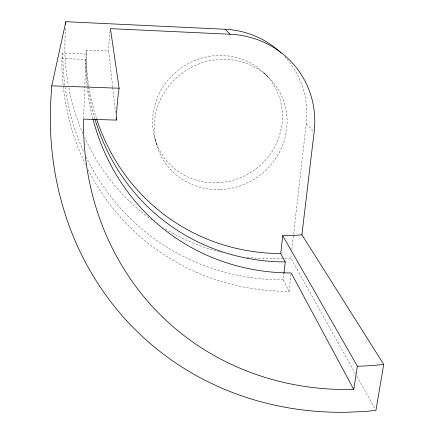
<?xml version="1.0" encoding="UTF-8"?>
<svg xmlns="http://www.w3.org/2000/svg" width="434" height="434" viewBox="0 0 434 434"><rect width="100%" height="100%" fill="white"/><g stroke="black" fill="none" stroke-linecap="round" stroke-linejoin="round"><path stroke-width="0.33" stroke-dasharray="2.17 1.63" d="M63.147 85.01A257.264 237.81 -54.5 0 1 61.872 64.145L61.85 58.454L85.889 59.431L85.845 62.23A233.481 215.736 -54 0 0 87.207 87.478M112.683 87.218L108.636 50.99L86.257 50.04L86.051 56.778A225.751 209.345 -54.9 0 0 88.151 87.559M86.257 50.04L86.214 52.682A219.94 204.501 -55.7 0 0 88.889 87.001M83.588 118.46L85.889 59.431M65.306 28.047L64.764 48.613A233.286 217.759 -57.2 0 0 68.328 85.037M87.863 169.444A257.264 237.81 -54.5 0 0 286.955 291.328L289.044 291.312L283.234 279.838L283.977 273.192M355.479 373.831L290.834 258.094L291.371 253.391M291.838 249.355L293.455 235.244M293.53 234.572L306.258 123.685A91.129 87.039 -33.3 0 0 284.758 56.762M289.044 291.312L291.171 272.926M110.133 30.944L109.976 32.094A197.671 183.739 -55.3 0 0 108.636 50.99M61.85 58.454L62.881 53.105L86.1 54.071M290.834 258.094L284.525 258.518M283.266 258.593L270.67 258.81A233.286 217.759 -57.2 0 1 245.573 257.031M283.234 279.838L281.205 279.849A248.731 230.736 -55.4 0 1 86.23 157.216M263.753 72.57L268.049 76.84M306.258 123.685L314.145 131.838M356.797 376.197L375.264 409.262M155.036 138.961L156.593 144.82M112.753 87.885L115.525 112.71M62.881 53.105L62.897 58.612A248.731 230.736 -55.4 0 0 83.968 152.41M85.639 164.969A257.264 237.81 -54.5 0 1 63.218 85.677M92.925 118.797A233.481 215.736 -54 0 1 87.277 88.129M94.878 118.791A225.751 209.345 -54.9 0 1 88.238 88.189M222.089 252.583A233.286 217.759 -57.2 0 1 220.863 252.273M219.642 251.953A233.286 217.759 -57.2 0 1 164.958 228.702M152.117 220.174A233.286 217.759 -57.2 0 1 84.717 137.67M82.932 133.639A233.286 217.759 -57.2 0 1 68.567 86.333M96.57 118.911A219.94 204.501 -55.7 0 1 88.997 87.673M217.591 182.844A65.784 62.805 -33.2 0 0 273.718 84.977A65.784 62.805 -33.2 0 0 161.296 89.751A65.784 62.805 -33.2 0 0 217.591 182.844M220.532 189.566A67.406 64.161 -32.7 0 0 278.232 89.518A67.406 64.161 -32.7 0 0 163.092 94.428A67.406 64.161 -32.7 0 0 220.532 189.566"/><path stroke-width="0.65" d="M51.787 85.84L50.556 103.693L50.393 125.795A352.327 312.187 -48.3 0 0 347.52 412.251L365.26 411.427L375.925 410.445L383.71 364.397L301.912 234.767L314.145 131.838A94.547 89.892 -32.6 0 0 230.232 34.243L225.029 29.268L65.838 21.7L51.787 85.84L119.106 88.221L118.411 93.147A286.646 253.407 -47.4 0 0 116.35 120.088L83.561 119.128L83.502 122.882A319.343 282.626 -47.8 0 0 348.681 389.548L353.759 389.45L357.372 366.215L282.718 235.646A197.671 183.739 -55.3 0 0 298.966 235.049L301.912 234.767M65.599 24.255L65.838 21.7M283.977 273.192L285.246 261.897L280.755 253.532L282.718 235.646M383.71 364.397L379.663 364.864A286.646 253.407 -47.4 0 1 357.372 366.215M285.246 261.897L281.449 261.87A225.751 209.345 -54.9 0 1 95.051 119.383M280.755 253.532L277.044 253.505A219.94 204.501 -55.7 0 1 96.777 119.54M230.232 34.243L110.437 28.655L119.106 88.221M353.759 389.45L291.171 272.926L287.259 272.91A233.481 215.736 -54 0 1 93.088 119.415M116.122 118.075L116.35 120.088M225.029 29.268A91.129 87.039 -33.3 0 1 281.14 53.067"/></g></svg>
